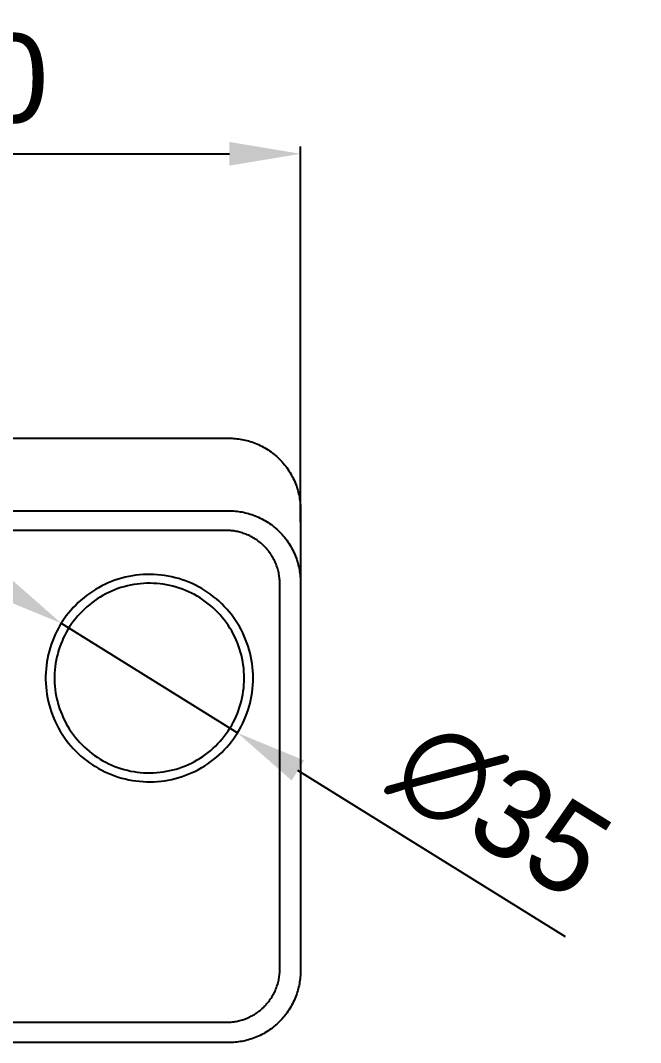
# Model space of a CAD drawing. Header units: millimetres. Extents: x 2411 to 3461, y 1233 to 2718.
# Drawn here: x 2669.3 to 2773.9, y 2119.9 to 2292.4 of the extents above; entities that cross this region are included whole.
import ezdxf

# ---------------------------------------------------------------- set-up
doc = ezdxf.new("R2010")
doc.units = ezdxf.units.MM
doc.layers.add('DIM2', color=3, linetype='Continuous')
doc.layers.add('main', color=7, linetype='Continuous')
doc.styles.get("Standard").update_dxf_attribs({"font": 'arial.ttf'})
doc.dimstyles.new('ISO-25', dxfattribs={"dimtxt": 2.5, "dimasz": 2.5, "dimexe": 1.25, "dimexo": 0.625, "dimtad": 1, "dimtxsty": 'Standard', "dimcen": 2.5, "dimadec": 0, "dimazin": 0, "dimtfac": 1, "dimtmove": 0, "dimatfit": 3, "dimfxl": 1, "dimarcsym": 0})

# ---------------------------------------------------------------- blocks, each defined once
blk = doc.blocks.new('*D41')
at = {"layer": 'Defpoints', "color": 0, "transparency": 16777216}
for p in [(2676.23, 2190.65), (2705.95, 2172.16)]:
    blk.add_point(p, dxfattribs=at)
at = {"layer": 'DIM2', "color": 0, "lineweight": -2, "transparency": 16777216}
for p, q in [((2666.04, 2196.99), (2655.86, 2203.33)), ((2676.23, 2190.65), (2705.95, 2172.16)), ((2761.29, 2137.71), (2716.13, 2165.82))]:
    blk.add_line(p, q, dxfattribs=at)
at = {"layer": 'DIM2', "color": 0, "transparency": 16777216}
for points in [[(2667.1, 2198.69), (2664.99, 2195.29), (2676.23, 2190.65)], [(2717.19, 2167.51), (2715.08, 2164.12), (2705.95, 2172.16)]]:
    blk.add_solid(points, dxfattribs=at)
at = {"layer": 'DIM2', "color": 0, "transparency": 16777216, "insert": (2750.41, 2159.21), "char_height": 15, "attachment_point": 5, "rotation": 328.1027}
blk.add_mtext('{\\fMS PGothic|b0|i0|c128|p34;∅35}', dxfattribs=at)
blk = doc.blocks.new('*D34')
at = {"layer": 'Defpoints', "color": 0, "transparency": 16777216}
for p in [(2716.59, 2269.89), (2596.59, 2207.11), (2716.59, 2207.11)]:
    blk.add_point(p, dxfattribs=at)
at = {"layer": 'DIM2', "color": 0, "lineweight": -2, "transparency": 16777216}
for p, q in [((2596.59, 2207.74), (2596.59, 2271.14)), ((2716.59, 2207.74), (2716.59, 2271.14)), ((2608.59, 2269.89), (2704.59, 2269.89))]:
    blk.add_line(p, q, dxfattribs=at)
at = {"layer": 'DIM2', "color": 0, "transparency": 16777216}
for points in [[(2608.59, 2271.89), (2608.59, 2267.89), (2596.59, 2269.89)], [(2704.59, 2271.89), (2704.59, 2267.89), (2716.59, 2269.89)]]:
    blk.add_solid(points, dxfattribs=at)
at = {"layer": 'DIM2', "color": 0, "transparency": 16777216, "insert": (2656.59, 2282.55), "char_height": 15, "attachment_point": 5}
blk.add_mtext('120', dxfattribs=at)

msp = doc.modelspace()

# ---------------------------------------------------------------- linework, layer by layer
at = {"layer": 'main'}
for p, q in [((2608.42, 2221.89), (2704.49, 2221.89)), ((2704.49, 2221.89), (2704.76, 2221.89)), ((2704.76, 2221.89), (2705.03, 2221.88)), ((2705.03, 2221.88), (2705.3, 2221.86)), ((2705.3, 2221.86), (2705.58, 2221.84)), ((2705.58, 2221.84), (2705.85, 2221.81)), ((2705.85, 2221.81), (2706.13, 2221.78)), ((2706.13, 2221.78), (2706.41, 2221.74)), ((2706.41, 2221.74), (2706.69, 2221.69)), ((2706.69, 2221.69), (2706.97, 2221.63)), ((2706.97, 2221.63), (2707.25, 2221.57)), ((2707.25, 2221.57), (2707.54, 2221.5)), ((2707.54, 2221.5), (2707.82, 2221.42)), ((2707.82, 2221.42), (2708.1, 2221.34)), ((2708.1, 2221.34), (2708.38, 2221.25)), ((2708.38, 2221.25), (2708.66, 2221.15)), ((2708.66, 2221.15), (2708.94, 2221.04)), ((2708.94, 2221.04), (2709.22, 2220.93)), ((2709.22, 2220.93), (2709.5, 2220.81)), ((2709.5, 2220.81), (2709.77, 2220.68)), ((2709.77, 2220.68), (2710.05, 2220.54)), ((2710.05, 2220.54), (2710.32, 2220.4)), ((2710.32, 2220.4), (2710.58, 2220.24)), ((2710.58, 2220.24), (2710.85, 2220.09)), ((2710.85, 2220.09), (2711.11, 2219.92)), ((2711.11, 2219.92), (2711.37, 2219.75)), ((2711.37, 2219.75), (2711.62, 2219.57)), ((2711.62, 2219.57), (2711.87, 2219.38)), ((2711.87, 2219.38), (2712.11, 2219.19)), ((2712.11, 2219.19), (2712.36, 2218.99)), ((2712.36, 2218.99), (2712.59, 2218.78)), ((2712.59, 2218.78), (2712.82, 2218.57)), ((2712.82, 2218.57), (2713.04, 2218.35)), ((2713.04, 2218.35), (2713.26, 2218.12)), ((2713.26, 2218.12), (2713.48, 2217.89)), ((2713.48, 2217.89), (2713.68, 2217.66)), ((2713.68, 2217.66), (2713.88, 2217.42)), ((2713.88, 2217.42), (2714.08, 2217.17)), ((2714.08, 2217.17), (2714.26, 2216.92)), ((2714.26, 2216.92), (2714.44, 2216.67)), ((2714.44, 2216.67), (2714.62, 2216.41)), ((2714.62, 2216.41), (2714.78, 2216.15)), ((2714.78, 2216.15), (2714.94, 2215.89)), ((2714.94, 2215.89), (2715.09, 2215.62)), ((2715.09, 2215.62), (2715.24, 2215.35)), ((2715.24, 2215.35), (2715.37, 2215.08)), ((2715.37, 2215.08), (2715.5, 2214.8)), ((2715.5, 2214.8), (2715.62, 2214.52)), ((2715.62, 2214.52), (2715.74, 2214.25)), ((2715.74, 2214.25), (2715.85, 2213.97)), ((2715.85, 2213.97), (2715.95, 2213.68)), ((2715.95, 2213.68), (2716.04, 2213.4)), ((2716.04, 2213.4), (2716.12, 2213.12)), ((2716.12, 2213.12), (2716.2, 2212.84)), ((2716.2, 2212.84), (2716.27, 2212.56)), ((2716.27, 2212.56), (2716.33, 2212.27)), ((2716.33, 2212.27), (2716.39, 2211.99)), ((2716.39, 2211.99), (2716.44, 2211.71)), ((2716.44, 2211.71), (2716.48, 2211.43)), ((2716.48, 2211.43), (2716.51, 2211.15)), ((2716.51, 2211.15), (2716.54, 2210.88)), ((2716.54, 2210.88), (2716.56, 2210.6)), ((2716.56, 2210.6), (2716.58, 2210.33)), ((2716.58, 2210.33), (2716.59, 2210.06)), ((2716.59, 2210.06), (2716.59, 2197.54)), ((2608.42, 2209.64), (2704.49, 2209.64)), ((2704.49, 2209.64), (2704.76, 2209.64)), ((2704.76, 2209.64), (2705.03, 2209.63)), ((2705.03, 2209.63), (2705.3, 2209.61)), ((2705.3, 2209.61), (2705.58, 2209.59)), ((2705.58, 2209.59), (2705.85, 2209.56)), ((2705.85, 2209.56), (2706.13, 2209.53)), ((2706.13, 2209.53), (2706.41, 2209.49)), ((2706.41, 2209.49), (2706.69, 2209.44)), ((2706.69, 2209.44), (2706.97, 2209.38)), ((2706.97, 2209.38), (2707.25, 2209.32)), ((2707.25, 2209.32), (2707.54, 2209.25)), ((2707.54, 2209.25), (2707.82, 2209.17)), ((2707.82, 2209.17), (2708.1, 2209.09)), ((2708.1, 2209.09), (2708.38, 2209)), ((2708.38, 2209), (2708.66, 2208.9)), ((2708.66, 2208.9), (2708.94, 2208.79)), ((2708.94, 2208.79), (2709.22, 2208.68)), ((2709.22, 2208.68), (2709.5, 2208.55)), ((2709.5, 2208.55), (2709.77, 2208.42)), ((2709.77, 2208.42), (2710.05, 2208.29)), ((2710.05, 2208.29), (2710.32, 2208.14)), ((2710.32, 2208.14), (2710.58, 2207.99)), ((2710.58, 2207.99), (2710.85, 2207.83)), ((2710.85, 2207.83), (2711.11, 2207.67)), ((2711.11, 2207.67), (2711.37, 2207.49)), ((2711.37, 2207.49), (2711.62, 2207.31)), ((2711.62, 2207.31), (2711.87, 2207.13)), ((2711.87, 2207.13), (2712.11, 2206.93)), ((2712.11, 2206.93), (2712.36, 2206.73)), ((2712.36, 2206.73), (2712.59, 2206.53)), ((2712.59, 2206.53), (2712.82, 2206.31)), ((2704.29, 2206.31), (2609.09, 2206.31)), ((2704.49, 2206.3), (2704.29, 2206.31)), ((2704.69, 2206.29), (2704.49, 2206.3)), ((2704.9, 2206.27), (2704.69, 2206.29)), ((2705.1, 2206.25), (2704.9, 2206.27)), ((2705.31, 2206.23), (2705.1, 2206.25)), ((2705.52, 2206.2), (2705.31, 2206.23)), ((2705.73, 2206.16), (2705.52, 2206.2)), ((2705.94, 2206.12), (2705.73, 2206.16)), ((2706.15, 2206.07), (2705.94, 2206.12)), ((2706.36, 2206.02), (2706.15, 2206.07)), ((2706.56, 2205.96), (2706.36, 2206.02)), ((2706.77, 2205.9), (2706.56, 2205.96)), ((2706.98, 2205.83), (2706.77, 2205.9)), ((2707.19, 2205.76), (2706.98, 2205.83)), ((2707.4, 2205.68), (2707.19, 2205.76)), ((2707.61, 2205.59), (2707.4, 2205.68)), ((2707.81, 2205.5), (2707.61, 2205.59)), ((2708.02, 2205.41), (2707.81, 2205.5)), ((2708.22, 2205.31), (2708.02, 2205.41)), ((2708.42, 2205.2), (2708.22, 2205.31)), ((2708.62, 2205.09), (2708.42, 2205.2)), ((2708.82, 2204.97), (2708.62, 2205.09)), ((2709.01, 2204.84), (2708.82, 2204.97)), ((2709.21, 2204.72), (2709.01, 2204.84)), ((2709.39, 2204.58), (2709.21, 2204.72)), ((2712.82, 2206.31), (2713.04, 2206.1)), ((2713.04, 2206.1), (2713.26, 2205.87)), ((2713.26, 2205.87), (2713.48, 2205.64)), ((2713.48, 2205.64), (2713.68, 2205.41)), ((2713.68, 2205.41), (2713.88, 2205.17)), ((2713.88, 2205.17), (2714.08, 2204.92)), ((2714.08, 2204.92), (2714.26, 2204.67)), ((2714.26, 2204.67), (2714.44, 2204.42)), ((2709.58, 2204.44), (2709.39, 2204.58)), ((2709.76, 2204.3), (2709.58, 2204.44)), ((2709.94, 2204.15), (2709.76, 2204.3)), ((2710.11, 2204), (2709.94, 2204.15)), ((2710.29, 2203.84), (2710.11, 2204)), ((2710.45, 2203.67), (2710.29, 2203.84)), ((2710.62, 2203.51), (2710.45, 2203.67)), ((2710.77, 2203.34), (2710.62, 2203.51)), ((2710.93, 2203.16), (2710.77, 2203.34)), ((2711.08, 2202.98), (2710.93, 2203.16)), ((2711.22, 2202.8), (2711.08, 2202.98)), ((2714.44, 2204.42), (2714.62, 2204.16)), ((2714.62, 2204.16), (2714.78, 2203.9)), ((2714.78, 2203.9), (2714.94, 2203.63)), ((2714.94, 2203.63), (2715.09, 2203.37)), ((2715.09, 2203.37), (2715.24, 2203.1)), ((2715.24, 2203.1), (2715.37, 2202.82)), ((2711.36, 2202.62), (2711.22, 2202.8)), ((2711.49, 2202.43), (2711.36, 2202.62)), ((2711.62, 2202.24), (2711.49, 2202.43)), ((2711.75, 2202.04), (2711.62, 2202.24)), ((2711.86, 2201.84), (2711.75, 2202.04)), ((2711.98, 2201.65), (2711.86, 2201.84)), ((2712.08, 2201.44), (2711.98, 2201.65)), ((2712.18, 2201.24), (2712.08, 2201.44)), ((2712.28, 2201.04), (2712.18, 2201.24)), ((2715.37, 2202.82), (2715.5, 2202.55)), ((2715.5, 2202.55), (2715.62, 2202.27)), ((2715.62, 2202.27), (2715.74, 2201.99)), ((2715.74, 2201.99), (2715.85, 2201.71)), ((2715.85, 2201.71), (2715.95, 2201.43)), ((2715.95, 2201.43), (2716.04, 2201.15)), ((2712.37, 2200.83), (2712.28, 2201.04)), ((2712.46, 2200.62), (2712.37, 2200.83)), ((2712.54, 2200.42), (2712.46, 2200.62)), ((2712.61, 2200.21), (2712.54, 2200.42)), ((2712.68, 2200), (2712.61, 2200.21)), ((2712.74, 2199.79), (2712.68, 2200)), ((2712.8, 2199.58), (2712.74, 2199.79)), ((2712.85, 2199.37), (2712.8, 2199.58)), ((2716.04, 2201.15), (2716.12, 2200.87)), ((2716.12, 2200.87), (2716.2, 2200.59)), ((2716.2, 2200.59), (2716.27, 2200.3)), ((2716.27, 2200.3), (2716.33, 2200.02)), ((2716.33, 2200.02), (2716.39, 2199.74)), ((2716.39, 2199.74), (2716.44, 2199.46)), ((2716.44, 2199.46), (2716.48, 2199.18)), ((2685.28, 2197.91), (2684.71, 2197.7)), ((2685.85, 2198.1), (2685.28, 2197.91)), ((2686.44, 2198.28), (2685.85, 2198.1)), ((2687.03, 2198.43), (2686.44, 2198.28)), ((2687.62, 2198.56), (2687.03, 2198.43)), ((2688.22, 2198.67), (2687.62, 2198.56)), ((2688.82, 2198.76), (2688.22, 2198.67)), ((2689.42, 2198.83), (2688.82, 2198.76)), ((2690.03, 2198.87), (2689.42, 2198.83)), ((2690.63, 2198.9), (2690.03, 2198.87)), ((2691.24, 2198.9), (2690.63, 2198.9)), ((2691.85, 2198.89), (2691.24, 2198.9)), ((2692.45, 2198.85), (2691.85, 2198.89)), ((2693.06, 2198.79), (2692.45, 2198.85)), ((2693.66, 2198.71), (2693.06, 2198.79)), ((2694.26, 2198.61), (2693.66, 2198.71)), ((2694.86, 2198.49), (2694.26, 2198.61)), ((2695.45, 2198.35), (2694.86, 2198.49)), ((2696.03, 2198.19), (2695.45, 2198.35)), ((2696.61, 2198.01), (2696.03, 2198.19)), ((2697.18, 2197.81), (2696.61, 2198.01)), ((2697.75, 2197.59), (2697.18, 2197.81)), ((2712.9, 2199.16), (2712.85, 2199.37)), ((2712.94, 2198.95), (2712.9, 2199.16)), ((2712.97, 2198.74), (2712.94, 2198.95)), ((2713.01, 2198.53), (2712.97, 2198.74)), ((2713.03, 2198.33), (2713.01, 2198.53)), ((2713.05, 2198.12), (2713.03, 2198.33)), ((2713.07, 2197.92), (2713.05, 2198.12)), ((2713.08, 2197.71), (2713.07, 2197.92)), ((2713.09, 2197.51), (2713.08, 2197.71)), ((2716.48, 2199.18), (2716.51, 2198.9)), ((2716.51, 2198.9), (2716.54, 2198.63)), ((2716.54, 2198.63), (2716.56, 2198.35)), ((2716.56, 2198.35), (2716.58, 2198.08)), ((2716.58, 2198.08), (2716.59, 2197.81)), ((2716.59, 2197.81), (2716.59, 2197.54)), ((2681.48, 2196.03), (2680.98, 2195.69)), ((2681.99, 2196.35), (2681.48, 2196.03)), ((2682.51, 2196.66), (2681.99, 2196.35)), ((2683.05, 2196.95), (2682.51, 2196.66)), ((2683.59, 2197.22), (2683.05, 2196.95)), ((2684.15, 2197.47), (2683.59, 2197.22)), ((2684.71, 2197.7), (2684.15, 2197.47)), ((2684.74, 2196.09), (2684.24, 2195.86)), ((2685.26, 2196.3), (2684.74, 2196.09)), ((2685.78, 2196.5), (2685.26, 2196.3)), ((2686.3, 2196.67), (2685.78, 2196.5)), ((2686.84, 2196.83), (2686.3, 2196.67)), ((2687.37, 2196.97), (2686.84, 2196.83)), ((2687.92, 2197.09), (2687.37, 2196.97)), ((2688.46, 2197.19), (2687.92, 2197.09)), ((2689.01, 2197.27), (2688.46, 2197.19)), ((2689.56, 2197.33), (2689.01, 2197.27)), ((2690.12, 2197.38), (2689.56, 2197.33)), ((2690.67, 2197.4), (2690.12, 2197.38)), ((2691.23, 2197.4), (2690.67, 2197.4)), ((2691.78, 2197.39), (2691.23, 2197.4)), ((2692.34, 2197.36), (2691.78, 2197.39)), ((2692.89, 2197.3), (2692.34, 2197.36)), ((2693.44, 2197.23), (2692.89, 2197.3)), ((2693.99, 2197.14), (2693.44, 2197.23)), ((2694.53, 2197.03), (2693.99, 2197.14)), ((2695.07, 2196.9), (2694.53, 2197.03)), ((2695.61, 2196.75), (2695.07, 2196.9)), ((2696.14, 2196.59), (2695.61, 2196.75)), ((2696.66, 2196.4), (2696.14, 2196.59)), ((2697.18, 2196.2), (2696.66, 2196.4)), ((2697.69, 2195.98), (2697.18, 2196.2)), ((2698.31, 2197.35), (2697.75, 2197.59)), ((2698.86, 2197.09), (2698.31, 2197.35)), ((2699.4, 2196.81), (2698.86, 2197.09)), ((2699.93, 2196.51), (2699.4, 2196.81)), ((2700.45, 2196.19), (2699.93, 2196.51)), ((2700.95, 2195.86), (2700.45, 2196.19)), ((2713.09, 2197.31), (2713.09, 2197.51)), ((2713.09, 2132.11), (2713.09, 2197.31)), ((2716.59, 2197.54), (2716.59, 2131.72)), ((2679.55, 2194.56), (2679.1, 2194.15)), ((2680.01, 2194.95), (2679.55, 2194.56)), ((2680.49, 2195.33), (2680.01, 2194.95)), ((2680.98, 2195.69), (2680.49, 2195.33)), ((2681.84, 2194.46), (2681.39, 2194.13)), ((2682.3, 2194.78), (2681.84, 2194.46)), ((2682.77, 2195.07), (2682.3, 2194.78)), ((2683.25, 2195.35), (2682.77, 2195.07)), ((2683.74, 2195.62), (2683.25, 2195.35)), ((2684.24, 2195.86), (2683.74, 2195.62)), ((2698.19, 2195.74), (2697.69, 2195.98)), ((2698.68, 2195.49), (2698.19, 2195.74)), ((2699.17, 2195.21), (2698.68, 2195.49)), ((2699.64, 2194.93), (2699.17, 2195.21)), ((2700.11, 2194.62), (2699.64, 2194.93)), ((2700.56, 2194.3), (2700.11, 2194.62)), ((2701, 2193.96), (2700.56, 2194.3)), ((2701.45, 2195.51), (2700.95, 2195.86)), ((2701.93, 2195.14), (2701.45, 2195.51)), ((2702.4, 2194.76), (2701.93, 2195.14)), ((2702.86, 2194.36), (2702.4, 2194.76)), ((2703.3, 2193.94), (2702.86, 2194.36)), ((2677.84, 2192.83), (2677.45, 2192.37)), ((2678.24, 2193.29), (2677.84, 2192.83)), ((2678.66, 2193.73), (2678.24, 2193.29)), ((2679.1, 2194.15), (2678.66, 2193.73)), ((2679.73, 2192.67), (2679.34, 2192.27)), ((2680.12, 2193.06), (2679.73, 2192.67)), ((2680.53, 2193.43), (2680.12, 2193.06)), ((2680.96, 2193.79), (2680.53, 2193.43)), ((2681.39, 2194.13), (2680.96, 2193.79)), ((2701.43, 2193.61), (2701, 2193.96)), ((2701.85, 2193.25), (2701.43, 2193.61)), ((2702.25, 2192.86), (2701.85, 2193.25)), ((2702.65, 2192.47), (2702.25, 2192.86)), ((2703.73, 2193.51), (2703.3, 2193.94)), ((2704.14, 2193.06), (2703.73, 2193.51)), ((2704.54, 2192.6), (2704.14, 2193.06)), ((2704.92, 2192.13), (2704.54, 2192.6)), ((2676.38, 2190.89), (2676.06, 2190.37)), ((2676.72, 2191.39), (2676.38, 2190.89)), ((2677.07, 2191.89), (2676.72, 2191.39)), ((2677.45, 2192.37), (2677.07, 2191.89)), ((2678.28, 2190.99), (2677.95, 2190.54)), ((2678.62, 2191.43), (2678.28, 2190.99)), ((2678.97, 2191.85), (2678.62, 2191.43)), ((2679.34, 2192.27), (2678.97, 2191.85)), ((2703.02, 2192.06), (2702.65, 2192.47)), ((2703.38, 2191.64), (2703.02, 2192.06)), ((2703.73, 2191.21), (2703.38, 2191.64)), ((2704.07, 2190.76), (2703.73, 2191.21)), ((2705.28, 2191.64), (2704.92, 2192.13)), ((2705.63, 2191.14), (2705.28, 2191.64)), ((2705.96, 2190.63), (2705.63, 2191.14)), ((2675.48, 2189.31), (2675.21, 2188.76)), ((2675.76, 2189.85), (2675.48, 2189.31)), ((2676.06, 2190.37), (2675.76, 2189.85)), ((2677.07, 2189.12), (2676.81, 2188.63)), ((2677.35, 2189.6), (2677.07, 2189.12)), ((2677.64, 2190.08), (2677.35, 2189.6)), ((2677.95, 2190.54), (2677.64, 2190.08)), ((2704.38, 2190.31), (2704.07, 2190.76)), ((2704.68, 2189.84), (2704.38, 2190.31)), ((2704.97, 2189.36), (2704.68, 2189.84)), ((2705.24, 2188.88), (2704.97, 2189.36)), ((2706.27, 2190.11), (2705.96, 2190.63)), ((2706.56, 2189.58), (2706.27, 2190.11)), ((2706.84, 2189.04), (2706.56, 2189.58)), ((2674.74, 2187.64), (2674.53, 2187.07)), ((2674.96, 2188.21), (2674.74, 2187.64)), ((2675.21, 2188.76), (2674.96, 2188.21)), ((2676.35, 2187.62), (2676.14, 2187.11)), ((2676.57, 2188.13), (2676.35, 2187.62)), ((2676.81, 2188.63), (2676.57, 2188.13)), ((2705.49, 2188.38), (2705.24, 2188.88)), ((2705.72, 2187.88), (2705.49, 2188.38)), ((2705.94, 2187.37), (2705.72, 2187.88)), ((2706.13, 2186.85), (2705.94, 2187.37)), ((2707.09, 2188.49), (2706.84, 2189.04)), ((2707.33, 2187.93), (2707.09, 2188.49)), ((2707.54, 2187.36), (2707.33, 2187.93)), ((2707.74, 2186.78), (2707.54, 2187.36)), ((2674.18, 2185.91), (2674.03, 2185.32)), ((2674.34, 2186.49), (2674.18, 2185.91)), ((2674.53, 2187.07), (2674.34, 2186.49)), ((2675.78, 2186.06), (2675.63, 2185.52)), ((2675.95, 2186.59), (2675.78, 2186.06)), ((2676.14, 2187.11), (2675.95, 2186.59)), ((2706.31, 2186.32), (2706.13, 2186.85)), ((2706.48, 2185.79), (2706.31, 2186.32)), ((2706.62, 2185.25), (2706.48, 2185.79)), ((2707.92, 2186.2), (2707.74, 2186.78)), ((2708.07, 2185.62), (2707.92, 2186.2)), ((2673.8, 2184.13), (2673.72, 2183.53)), ((2673.91, 2184.73), (2673.8, 2184.13)), ((2674.03, 2185.32), (2673.91, 2184.73)), ((2675.38, 2184.44), (2675.28, 2183.89)), ((2675.49, 2184.98), (2675.38, 2184.44)), ((2675.63, 2185.52), (2675.49, 2184.98)), ((2706.74, 2184.71), (2706.62, 2185.25)), ((2706.85, 2184.17), (2706.74, 2184.71)), ((2706.93, 2183.62), (2706.85, 2184.17)), ((2708.21, 2185.02), (2708.07, 2185.62)), ((2708.33, 2184.43), (2708.21, 2185.02)), ((2708.42, 2183.83), (2708.33, 2184.43)), ((2673.61, 2182.32), (2673.59, 2181.71)), ((2673.65, 2182.92), (2673.61, 2182.32)), ((2673.72, 2183.53), (2673.65, 2182.92)), ((2675.11, 2182.24), (2675.09, 2181.68)), ((2675.15, 2182.79), (2675.11, 2182.24)), ((2675.21, 2183.34), (2675.15, 2182.79)), ((2675.28, 2183.89), (2675.21, 2183.34)), ((2707, 2183.07), (2706.93, 2183.62)), ((2707.05, 2182.51), (2707, 2183.07)), ((2707.08, 2181.96), (2707.05, 2182.51)), ((2708.49, 2183.22), (2708.42, 2183.83)), ((2708.55, 2182.62), (2708.49, 2183.22)), ((2708.58, 2182.01), (2708.55, 2182.62)), ((2673.59, 2181.71), (2673.59, 2181.1)), ((2673.59, 2181.1), (2673.61, 2180.49)), ((2673.61, 2180.49), (2673.65, 2179.89)), ((2675.09, 2181.68), (2675.09, 2181.13)), ((2675.09, 2181.13), (2675.11, 2180.57)), ((2675.11, 2180.57), (2675.15, 2180.02)), ((2707.05, 2180.29), (2707.08, 2180.85)), ((2707.09, 2181.4), (2707.08, 2181.96)), ((2707.08, 2180.85), (2707.09, 2181.4)), ((2708.55, 2180.19), (2708.58, 2180.8)), ((2708.59, 2181.4), (2708.58, 2182.01)), ((2708.58, 2180.8), (2708.59, 2181.4)), ((2673.65, 2179.89), (2673.72, 2179.28)), ((2673.72, 2179.28), (2673.8, 2178.68)), ((2675.15, 2180.02), (2675.21, 2179.47)), ((2675.21, 2179.47), (2675.28, 2178.92)), ((2675.28, 2178.92), (2675.38, 2178.37)), ((2706.85, 2178.64), (2706.93, 2179.19)), ((2706.93, 2179.19), (2707, 2179.74)), ((2707, 2179.74), (2707.05, 2180.29)), ((2708.33, 2178.38), (2708.42, 2178.98)), ((2708.42, 2178.98), (2708.49, 2179.59)), ((2708.49, 2179.59), (2708.55, 2180.19)), ((2673.8, 2178.68), (2673.91, 2178.08)), ((2673.91, 2178.08), (2674.03, 2177.49)), ((2674.03, 2177.49), (2674.18, 2176.9)), ((2675.38, 2178.37), (2675.49, 2177.83)), ((2675.49, 2177.83), (2675.63, 2177.29)), ((2675.63, 2177.29), (2675.78, 2176.75)), ((2706.31, 2176.49), (2706.48, 2177.02)), ((2706.48, 2177.02), (2706.62, 2177.55)), ((2706.62, 2177.55), (2706.74, 2178.1)), ((2706.74, 2178.1), (2706.85, 2178.64)), ((2707.92, 2176.61), (2708.07, 2177.19)), ((2708.07, 2177.19), (2708.21, 2177.79)), ((2708.21, 2177.79), (2708.33, 2178.38)), ((2674.18, 2176.9), (2674.34, 2176.32)), ((2674.34, 2176.32), (2674.53, 2175.74)), ((2674.53, 2175.74), (2674.74, 2175.17)), ((2675.78, 2176.75), (2675.95, 2176.22)), ((2675.95, 2176.22), (2676.14, 2175.7)), ((2676.14, 2175.7), (2676.35, 2175.19)), ((2705.72, 2174.93), (2705.94, 2175.44)), ((2705.94, 2175.44), (2706.13, 2175.96)), ((2706.13, 2175.96), (2706.31, 2176.49)), ((2707.33, 2174.88), (2707.54, 2175.45)), ((2707.54, 2175.45), (2707.74, 2176.03)), ((2707.74, 2176.03), (2707.92, 2176.61)), ((2674.74, 2175.17), (2674.96, 2174.6)), ((2674.96, 2174.6), (2675.21, 2174.05)), ((2675.21, 2174.05), (2675.48, 2173.5)), ((2676.35, 2175.19), (2676.57, 2174.68)), ((2676.57, 2174.68), (2676.81, 2174.18)), ((2676.81, 2174.18), (2677.07, 2173.69)), ((2677.07, 2173.69), (2677.35, 2173.21)), ((2704.97, 2173.44), (2705.24, 2173.93)), ((2705.24, 2173.93), (2705.49, 2174.43)), ((2705.49, 2174.43), (2705.72, 2174.93)), ((2706.56, 2173.23), (2706.84, 2173.77)), ((2706.84, 2173.77), (2707.09, 2174.32)), ((2707.09, 2174.32), (2707.33, 2174.88)), ((2675.48, 2173.5), (2675.76, 2172.96)), ((2675.76, 2172.96), (2676.06, 2172.44)), ((2676.06, 2172.44), (2676.38, 2171.92)), ((2676.38, 2171.92), (2676.72, 2171.42)), ((2677.35, 2173.21), (2677.64, 2172.73)), ((2677.64, 2172.73), (2677.95, 2172.27)), ((2677.95, 2172.27), (2678.28, 2171.82)), ((2703.73, 2171.6), (2704.07, 2172.05)), ((2704.07, 2172.05), (2704.38, 2172.5)), ((2704.38, 2172.5), (2704.68, 2172.97)), ((2704.68, 2172.97), (2704.97, 2173.44)), ((2705.63, 2171.67), (2705.96, 2172.18)), ((2705.96, 2172.18), (2706.27, 2172.7)), ((2706.27, 2172.7), (2706.56, 2173.23)), ((2676.72, 2171.42), (2677.07, 2170.92)), ((2677.07, 2170.92), (2677.45, 2170.44)), ((2677.45, 2170.44), (2677.84, 2169.98)), ((2678.28, 2171.82), (2678.62, 2171.38)), ((2678.62, 2171.38), (2678.97, 2170.96)), ((2678.97, 2170.96), (2679.34, 2170.54)), ((2679.34, 2170.54), (2679.73, 2170.14)), ((2679.73, 2170.14), (2680.12, 2169.75)), ((2702.25, 2169.94), (2702.65, 2170.34)), ((2702.65, 2170.34), (2703.02, 2170.75)), ((2703.02, 2170.75), (2703.38, 2171.17)), ((2703.38, 2171.17), (2703.73, 2171.6)), ((2704.14, 2169.75), (2704.54, 2170.21)), ((2704.54, 2170.21), (2704.92, 2170.68)), ((2704.92, 2170.68), (2705.28, 2171.17)), ((2705.28, 2171.17), (2705.63, 2171.67)), ((2677.84, 2169.98), (2678.24, 2169.52)), ((2678.24, 2169.52), (2678.66, 2169.08)), ((2678.66, 2169.08), (2679.1, 2168.66)), ((2679.1, 2168.66), (2679.55, 2168.25)), ((2680.12, 2169.75), (2680.53, 2169.38)), ((2680.53, 2169.38), (2680.96, 2169.02)), ((2680.96, 2169.02), (2681.39, 2168.68)), ((2681.39, 2168.68), (2681.84, 2168.35)), ((2700.11, 2168.19), (2700.56, 2168.51)), ((2700.56, 2168.51), (2701, 2168.85)), ((2701, 2168.85), (2701.43, 2169.2)), ((2701.43, 2169.2), (2701.85, 2169.56)), ((2701.85, 2169.56), (2702.25, 2169.94)), ((2702.4, 2168.05), (2702.86, 2168.45)), ((2702.86, 2168.45), (2703.3, 2168.87)), ((2703.3, 2168.87), (2703.73, 2169.3)), ((2703.73, 2169.3), (2704.14, 2169.75)), ((2679.55, 2168.25), (2680.01, 2167.86)), ((2680.01, 2167.86), (2680.49, 2167.48)), ((2680.49, 2167.48), (2680.98, 2167.12)), ((2680.98, 2167.12), (2681.48, 2166.78)), ((2681.48, 2166.78), (2681.99, 2166.46)), ((2681.84, 2168.35), (2682.3, 2168.03)), ((2682.3, 2168.03), (2682.77, 2167.74)), ((2682.77, 2167.74), (2683.25, 2167.46)), ((2683.25, 2167.46), (2683.74, 2167.19)), ((2683.74, 2167.19), (2684.24, 2166.95)), ((2684.24, 2166.95), (2684.74, 2166.72)), ((2684.74, 2166.72), (2685.26, 2166.51)), ((2697.18, 2166.61), (2697.69, 2166.83)), ((2697.69, 2166.83), (2698.19, 2167.07)), ((2698.19, 2167.07), (2698.68, 2167.32)), ((2698.68, 2167.32), (2699.17, 2167.59)), ((2699.17, 2167.59), (2699.64, 2167.88)), ((2699.64, 2167.88), (2700.11, 2168.19)), ((2700.45, 2166.62), (2700.95, 2166.95)), ((2700.95, 2166.95), (2701.45, 2167.3)), ((2701.45, 2167.3), (2701.93, 2167.67)), ((2701.93, 2167.67), (2702.4, 2168.05)), ((2681.99, 2166.46), (2682.51, 2166.15)), ((2682.51, 2166.15), (2683.05, 2165.86)), ((2683.05, 2165.86), (2683.59, 2165.59)), ((2683.59, 2165.59), (2684.15, 2165.34)), ((2684.15, 2165.34), (2684.71, 2165.11)), ((2684.71, 2165.11), (2685.28, 2164.9)), ((2685.26, 2166.51), (2685.78, 2166.31)), ((2685.78, 2166.31), (2686.3, 2166.14)), ((2686.3, 2166.14), (2686.84, 2165.98)), ((2686.84, 2165.98), (2687.37, 2165.84)), ((2687.37, 2165.84), (2687.92, 2165.72)), ((2687.92, 2165.72), (2688.46, 2165.62)), ((2688.46, 2165.62), (2689.01, 2165.54)), ((2689.01, 2165.54), (2689.56, 2165.48)), ((2689.56, 2165.48), (2690.12, 2165.43)), ((2690.12, 2165.43), (2690.67, 2165.41)), ((2690.67, 2165.41), (2691.23, 2165.41)), ((2691.23, 2165.41), (2691.78, 2165.42)), ((2691.78, 2165.42), (2692.34, 2165.45)), ((2692.34, 2165.45), (2692.89, 2165.51)), ((2692.89, 2165.51), (2693.44, 2165.58)), ((2693.44, 2165.58), (2693.99, 2165.67)), ((2693.99, 2165.67), (2694.53, 2165.78)), ((2694.53, 2165.78), (2695.07, 2165.91)), ((2695.07, 2165.91), (2695.61, 2166.06)), ((2695.61, 2166.06), (2696.14, 2166.22)), ((2696.14, 2166.22), (2696.66, 2166.41)), ((2696.61, 2164.8), (2697.18, 2165)), ((2696.66, 2166.41), (2697.18, 2166.61)), ((2697.18, 2165), (2697.75, 2165.22)), ((2697.75, 2165.22), (2698.31, 2165.46)), ((2698.31, 2165.46), (2698.86, 2165.72)), ((2698.86, 2165.72), (2699.4, 2166)), ((2699.4, 2166), (2699.93, 2166.3)), ((2699.93, 2166.3), (2700.45, 2166.62)), ((2685.28, 2164.9), (2685.85, 2164.71)), ((2685.85, 2164.71), (2686.44, 2164.53)), ((2686.44, 2164.53), (2687.03, 2164.38)), ((2687.03, 2164.38), (2687.62, 2164.25)), ((2687.62, 2164.25), (2688.22, 2164.14)), ((2688.22, 2164.14), (2688.82, 2164.05)), ((2688.82, 2164.05), (2689.42, 2163.98)), ((2689.42, 2163.98), (2690.03, 2163.94)), ((2690.03, 2163.94), (2690.63, 2163.91)), ((2690.63, 2163.91), (2691.24, 2163.91)), ((2691.24, 2163.91), (2691.85, 2163.92)), ((2691.85, 2163.92), (2692.45, 2163.96)), ((2692.45, 2163.96), (2693.06, 2164.02)), ((2693.06, 2164.02), (2693.66, 2164.09)), ((2693.66, 2164.09), (2694.26, 2164.19)), ((2694.26, 2164.19), (2694.86, 2164.31)), ((2694.86, 2164.31), (2695.45, 2164.46)), ((2695.45, 2164.46), (2696.03, 2164.62)), ((2696.03, 2164.62), (2696.61, 2164.8)), ((2712.85, 2130.25), (2712.9, 2130.46)), ((2712.9, 2130.46), (2712.94, 2130.67)), ((2712.94, 2130.67), (2712.97, 2130.88)), ((2712.97, 2130.88), (2713.01, 2131.09)), ((2713.01, 2131.09), (2713.03, 2131.3)), ((2713.03, 2131.3), (2713.05, 2131.5)), ((2713.05, 2131.5), (2713.07, 2131.71)), ((2713.07, 2131.71), (2713.08, 2131.91)), ((2713.08, 2131.91), (2713.09, 2132.11)), ((2716.51, 2130.63), (2716.48, 2130.35)), ((2716.54, 2130.91), (2716.51, 2130.63)), ((2716.56, 2131.18), (2716.54, 2130.91)), ((2716.58, 2131.45), (2716.56, 2131.18)), ((2716.59, 2131.72), (2716.58, 2131.45)), ((2712.28, 2128.58), (2712.37, 2128.79)), ((2712.37, 2128.79), (2712.46, 2129)), ((2712.46, 2129), (2712.54, 2129.21)), ((2712.54, 2129.21), (2712.61, 2129.42)), ((2712.61, 2129.42), (2712.68, 2129.62)), ((2712.68, 2129.62), (2712.74, 2129.83)), ((2712.74, 2129.83), (2712.8, 2130.04)), ((2712.8, 2130.04), (2712.85, 2130.25)), ((2716.2, 2128.95), (2716.12, 2128.66)), ((2716.27, 2129.23), (2716.2, 2128.95)), ((2716.33, 2129.51), (2716.27, 2129.23)), ((2716.39, 2129.79), (2716.33, 2129.51)), ((2716.44, 2130.07), (2716.39, 2129.79)), ((2716.48, 2130.35), (2716.44, 2130.07)), ((2711.22, 2126.82), (2711.36, 2127.01)), ((2711.36, 2127.01), (2711.49, 2127.19)), ((2711.49, 2127.19), (2711.62, 2127.39)), ((2711.62, 2127.39), (2711.75, 2127.58)), ((2711.75, 2127.58), (2711.86, 2127.78)), ((2711.86, 2127.78), (2711.98, 2127.98)), ((2711.98, 2127.98), (2712.08, 2128.18)), ((2712.08, 2128.18), (2712.18, 2128.38)), ((2712.18, 2128.38), (2712.28, 2128.58)), ((2715.5, 2126.98), (2715.37, 2126.71)), ((2715.62, 2127.26), (2715.5, 2126.98)), ((2715.74, 2127.54), (2715.62, 2127.26)), ((2715.85, 2127.82), (2715.74, 2127.54)), ((2715.95, 2128.1), (2715.85, 2127.82)), ((2716.04, 2128.38), (2715.95, 2128.1)), ((2716.12, 2128.66), (2716.04, 2128.38)), ((2709.58, 2125.18), (2709.76, 2125.32)), ((2709.76, 2125.32), (2709.94, 2125.47)), ((2709.94, 2125.47), (2710.11, 2125.63)), ((2710.11, 2125.63), (2710.29, 2125.78)), ((2710.29, 2125.78), (2710.45, 2125.95)), ((2710.45, 2125.95), (2710.62, 2126.11)), ((2710.62, 2126.11), (2710.77, 2126.28)), ((2710.77, 2126.28), (2710.93, 2126.46)), ((2710.93, 2126.46), (2711.08, 2126.64)), ((2711.08, 2126.64), (2711.22, 2126.82)), ((2714.62, 2125.37), (2714.44, 2125.11)), ((2714.78, 2125.63), (2714.62, 2125.37)), ((2714.94, 2125.9), (2714.78, 2125.63)), ((2715.09, 2126.16), (2714.94, 2125.9)), ((2715.24, 2126.43), (2715.09, 2126.16)), ((2715.37, 2126.71), (2715.24, 2126.43)), ((2705.94, 2123.5), (2706.15, 2123.55)), ((2706.15, 2123.55), (2706.36, 2123.6)), ((2706.36, 2123.6), (2706.56, 2123.66)), ((2706.56, 2123.66), (2706.77, 2123.72)), ((2706.77, 2123.72), (2706.98, 2123.79)), ((2706.98, 2123.79), (2707.19, 2123.86)), ((2707.19, 2123.86), (2707.4, 2123.94)), ((2707.4, 2123.94), (2707.61, 2124.03)), ((2707.61, 2124.03), (2707.81, 2124.12)), ((2707.81, 2124.12), (2708.02, 2124.21)), ((2708.02, 2124.21), (2708.22, 2124.32)), ((2708.22, 2124.32), (2708.42, 2124.42)), ((2708.42, 2124.42), (2708.62, 2124.54)), ((2708.62, 2124.54), (2708.82, 2124.65)), ((2708.82, 2124.65), (2709.01, 2124.78)), ((2709.01, 2124.78), (2709.21, 2124.91)), ((2709.21, 2124.91), (2709.39, 2125.04)), ((2709.39, 2125.04), (2709.58, 2125.18)), ((2713.26, 2123.66), (2713.04, 2123.44)), ((2713.48, 2123.89), (2713.26, 2123.66)), ((2713.68, 2124.13), (2713.48, 2123.89)), ((2713.88, 2124.37), (2713.68, 2124.13)), ((2714.08, 2124.61), (2713.88, 2124.37)), ((2714.26, 2124.86), (2714.08, 2124.61)), ((2714.44, 2125.11), (2714.26, 2124.86)), ((2608.89, 2123.31), (2704.09, 2123.31)), ((2704.09, 2123.31), (2704.29, 2123.31)), ((2704.29, 2123.31), (2704.49, 2123.32)), ((2704.49, 2123.32), (2704.69, 2123.33)), ((2704.69, 2123.33), (2704.9, 2123.35)), ((2704.9, 2123.35), (2705.1, 2123.37)), ((2705.1, 2123.37), (2705.31, 2123.39)), ((2705.31, 2123.39), (2705.52, 2123.43)), ((2705.52, 2123.43), (2705.73, 2123.46)), ((2705.73, 2123.46), (2705.94, 2123.5)), ((2711.11, 2121.86), (2710.85, 2121.7)), ((2711.37, 2122.04), (2711.11, 2121.86)), ((2711.62, 2122.22), (2711.37, 2122.04)), ((2711.87, 2122.4), (2711.62, 2122.22)), ((2712.11, 2122.6), (2711.87, 2122.4)), ((2712.36, 2122.8), (2712.11, 2122.6)), ((2712.59, 2123), (2712.36, 2122.8)), ((2712.82, 2123.22), (2712.59, 2123)), ((2713.04, 2123.44), (2712.82, 2123.22)), ((2706.69, 2120.09), (2706.41, 2120.05)), ((2706.97, 2120.15), (2706.69, 2120.09)), ((2707.25, 2120.21), (2706.97, 2120.15)), ((2707.54, 2120.28), (2707.25, 2120.21)), ((2707.82, 2120.36), (2707.54, 2120.28)), ((2708.1, 2120.44), (2707.82, 2120.36)), ((2708.38, 2120.54), (2708.1, 2120.44)), ((2708.66, 2120.63), (2708.38, 2120.54)), ((2708.94, 2120.74), (2708.66, 2120.63)), ((2709.22, 2120.86), (2708.94, 2120.74)), ((2709.5, 2120.98), (2709.22, 2120.86)), ((2709.77, 2121.11), (2709.5, 2120.98)), ((2710.05, 2121.24), (2709.77, 2121.11)), ((2710.32, 2121.39), (2710.05, 2121.24)), ((2710.58, 2121.54), (2710.32, 2121.39)), ((2710.85, 2121.7), (2710.58, 2121.54)), ((2704.76, 2119.89), (2608.69, 2119.89)), ((2705.03, 2119.9), (2704.76, 2119.89)), ((2705.3, 2119.92), (2705.03, 2119.9)), ((2705.58, 2119.94), (2705.3, 2119.92)), ((2705.85, 2119.97), (2705.58, 2119.94)), ((2706.13, 2120), (2705.85, 2119.97)), ((2706.41, 2120.05), (2706.13, 2120))]:
    msp.add_line(p, q, dxfattribs=at)

# ---------------------------------------------------------------- dimensions: what is measured, and where the dimension line sits
at = {"layer": 'DIM2', "color": 3}
dim = msp.add_linear_dim(base=(2716.59, 2269.89), p1=(2596.59, 2207.11), p2=(2716.59, 2207.11), dimstyle='ISO-25', override={"dimtxt": 15, "dimasz": 12, "dimgap": 5, "dimdec": 0, "dimtix": 0, "dimtmove": 0}, dxfattribs=at)
dim.commit()
dim.dimension.update_dxf_attribs({"geometry": '*D34', "text_midpoint": (2656.59, 2269.89), "dimtype": 160})
dim = msp.add_diameter_dim_2p(p1=(2676.23, 2190.65), p2=(2705.95, 2172.16), text='{\\fMS PGothic|b0|i0|c128|p34;<>}', dimstyle='ISO-25', override={"dimtxt": 15, "dimasz": 12, "dimgap": 5, "dimdec": 0, "dimtix": 0, "dimtmove": 0}, dxfattribs=at)
dim.commit()
dim.dimension.update_dxf_attribs({"geometry": '*D41', "text_midpoint": (2750.41, 2159.21)})

doc.saveas('drawing.dxf')
